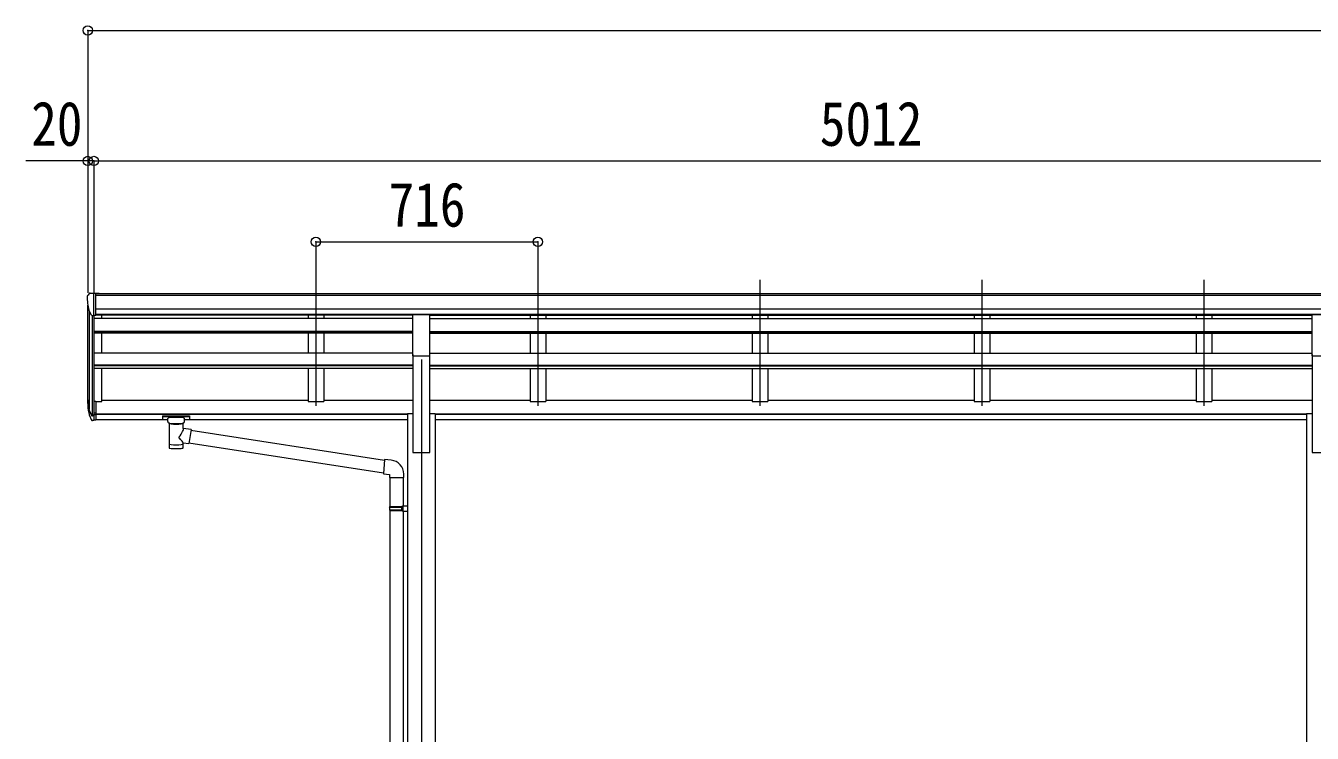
# Model space of a CAD drawing. Units: millimetres at full size, sheet at 1:30. Extents: x -8385 to 8479, y -5853 to 5787.
# Drawn here: x -1591 to 2559, y -836 to 1445 of the extents above; entities that cross this region are included whole.
import ezdxf
from ezdxf.enums import TextEntityAlignment as Align

# ---------------------------------------------------------------- set-up
doc = ezdxf.new("R2010")
doc.units = ezdxf.units.MM
doc.header["$LTSCALE"] = 30
doc.header["$PDMODE"] = 32
doc.header["$PDSIZE"] = 30
for name, color, linetype, lineweight in [('0-1_本体', 4, 'Continuous', 9), ('0-2_部品', 7, 'Continuous', 9), ('0-8_PARTS2', 2, 'Continuous', 9), ('0-A_寸法', 6, 'Continuous', 9), ('0-B_EXTLINE', 6, 'Continuous', 9)]:
    doc.layers.add(name, color=color, linetype=linetype, lineweight=lineweight)
doc.styles.add('ＭＳ ゴシック', font='')
doc.styles.get('ＭＳ ゴシック').set_extended_font_data('MS Gothic')

msp = doc.modelspace()

# ---------------------------------------------------------------- linework, layer by layer
at = {"layer": '0-1_本体'}
for p, q in [((-1364.07, 581.11), (3634.93, 581.11)), ((-1390.57, 231.6), (-1390.57, 544.36)), ((-1364.07, 575.77), (3634.93, 575.77)), ((-1386.29, 525.56), (-1386.29, 207.33)), ((-1376.57, 510.21), (-1376.57, 189.33)), ((-1370.57, 509.73), (-1370.57, 233.77)), ((-342.07, 500.94), (-1370.57, 500.94)), ((-1364.07, 532.24), (3634.93, 532.24)), ((-1364.07, 514.57), (3634.93, 514.57)), ((-342.07, 512.19), (-1364.07, 512.19)), ((-1345.57, 500.94), (-1345.57, 512.19)), ((-679.57, 512.13), (-679.57, 500.94)), ((-629.57, 512.13), (-629.57, 500.94)), ((-287.07, 512.19), (2557.93, 512.19)), ((-287.07, 500.94), (2557.93, 500.94)), ((36.43, 512.13), (36.43, 500.94)), ((86.43, 512.13), (86.43, 500.94)), ((752.43, 512.13), (752.43, 500.94)), ((802.43, 512.13), (802.43, 500.94)), ((1468.43, 512.13), (1468.43, 500.94)), ((1518.43, 512.13), (1518.43, 500.94)), ((2184.43, 512.13), (2184.43, 500.94)), ((2234.43, 512.13), (2234.43, 500.94)), ((-342.07, 459.01), (-1370.57, 459.01)), ((-342.07, 457.51), (-1370.57, 457.51)), ((-287.07, 459.01), (2557.93, 459.01)), ((-287.07, 457.51), (2557.93, 457.51)), ((-342.07, 453.31), (-1370.57, 453.31)), ((-1345.57, 389.58), (-1345.57, 453.31)), ((-679.57, 453.31), (-679.57, 389.58)), ((-629.57, 453.31), (-629.57, 389.58)), ((-287.07, 453.31), (2557.93, 453.31)), ((36.43, 453.31), (36.43, 389.58)), ((86.43, 453.31), (86.43, 389.58)), ((752.43, 453.31), (752.43, 389.58)), ((802.43, 453.31), (802.43, 389.58)), ((1468.43, 453.31), (1468.43, 389.58)), ((1518.43, 453.31), (1518.43, 389.58)), ((2184.43, 453.31), (2184.43, 389.58)), ((2234.43, 453.31), (2234.43, 389.58)), ((-342.08, 389.58), (-1370.57, 389.58)), ((-342.07, 385.26), (-342.07, 68.47)), ((-287.07, 68.47), (-287.07, 385.26)), ((-287.06, 389.58), (2557.94, 389.58)), ((2557.93, 385.26), (2557.93, 68.47)), ((-342.07, 350.14), (-1370.57, 350.14)), ((-342.07, 348.66), (-1370.57, 348.66)), ((-342.07, 339.41), (-1370.57, 339.41)), ((-1345.57, 232.94), (-1345.57, 339.41)), ((-679.57, 339.41), (-679.57, 232.92)), ((-629.57, 339.41), (-629.57, 232.92)), ((-287.07, 350.14), (2557.93, 350.14)), ((-287.07, 348.66), (2557.93, 348.66)), ((-287.07, 339.41), (2557.93, 339.41)), ((36.43, 339.41), (36.43, 232.92)), ((86.43, 339.41), (86.43, 232.92)), ((752.43, 339.41), (752.43, 232.92)), ((802.43, 339.41), (802.43, 232.92)), ((1468.43, 339.41), (1468.43, 232.92)), ((1518.43, 339.41), (1518.43, 232.92)), ((2184.43, 339.41), (2184.43, 232.92)), ((2234.43, 339.41), (2234.43, 232.92)), ((-1364.07, 232.94), (-1345.57, 232.94)), ((-1345.57, 237.74), (-679.57, 237.74)), ((-679.57, 232.92), (-629.57, 232.92)), ((-629.57, 237.74), (-342.07, 237.74)), ((-287.07, 237.74), (36.43, 237.74)), ((36.43, 232.92), (86.43, 232.92)), ((86.43, 237.74), (752.43, 237.74)), ((752.43, 232.92), (802.43, 232.92)), ((802.43, 237.74), (1468.43, 237.74)), ((1468.43, 232.92), (1518.43, 232.92)), ((1518.43, 237.74), (2184.43, 237.74)), ((2184.43, 232.92), (2234.43, 232.92)), ((2234.43, 237.74), (2557.93, 237.74)), ((-1364.07, 193.65), (-359.57, 193.65)), ((-1364.07, 192.25), (-359.57, 192.25)), ((-1364.07, 174.88), (-1132.57, 174.88)), ((-1078.57, 174.88), (-359.57, 174.88)), ((-359.57, 194.85), (-359.57, -2192.54)), ((-359.57, 194.85), (-342.07, 194.85)), ((-287.07, 194.85), (-269.57, 194.85)), ((-269.57, 194.85), (-269.57, -2192.54)), ((-269.57, 193.65), (2540.23, 193.65)), ((-269.57, 192.25), (2540.23, 192.25)), ((-269.57, 174.88), (2540.23, 174.88)), ((2540.23, 194.85), (2540.23, -2192.54)), ((2540.23, 194.85), (2557.93, 194.85)), ((-342.07, 68.47), (-287.07, 68.47)), ((2557.93, 68.47), (2612.93, 68.47))]:
    msp.add_line(p, q, dxfattribs=at)
at = {"layer": '0-2_部品'}
for p, q in [((-1385.66, 582.15), (-1389.73, 576.35)), ((-1382.57, 582.72), (-1384.91, 582.58)), ((-1382.57, 582.72), (-1364.07, 582.72)), ((-1370.57, 509.74), (-1370.57, 582.72)), ((-1364.07, 582.72), (-1354.07, 582.63)), ((-1364.07, 510.74), (-1364.07, 582.72)), ((-1354.07, 581.12), (-1354.07, 582.63)), ((-1392.57, 573.35), (-1392.57, 572.72)), ((-1378.2, 511.55), (-1387.47, 527.61)), ((-1370.57, 509.74), (-1375.78, 510.05)), ((-1364.07, 510.74), (-1370.57, 510.74)), ((-342.07, 514.28), (-287.07, 514.28)), ((-342.07, 380.77), (-342.07, 514.28)), ((-287.07, 380.77), (-287.07, 514.28)), ((2557.93, 514.28), (2612.93, 514.28)), ((2557.93, 380.77), (2557.93, 514.28)), ((-342.07, 380.77), (-287.07, 380.77)), ((2557.93, 380.77), (2612.93, 380.77)), ((-1388.18, 207.73), (-1378.02, 188.56)), ((-1377.01, 189.81), (-1386.76, 208.22)), ((-1370.57, 233.77), (-1370.57, 171.89)), ((-1364.07, 233.77), (-1370.57, 233.77)), ((-1364.07, 233.77), (-1364.07, 172.71)), ((-1385.59, 190.87), (-1378.02, 173.39)), ((-1370.57, 189.06), (-1375.71, 189.06)), ((-1370.57, 187.06), (-1375.42, 187.06)), ((-1370.57, 171.89), (-1375.42, 171.89)), ((-1364.07, 195.46), (-1370.57, 195.46)), ((-1364.07, 190.06), (-1370.57, 190.06)), ((-1364.07, 172.71), (-1370.57, 172.71)), ((-1149.07, 186.99), (-1149.07, 176.23)), ((-1149.07, 186.8), (-1149.07, 185.26)), ((-1147.07, 187.66), (-1064.07, 187.66)), ((-1147.07, 185.48), (-1064.07, 185.48)), ((-1147.07, 175.57), (-1132.57, 175.57)), ((-1132.57, 168.76), (-1132.57, 179.04)), ((-1078.57, 168.76), (-1078.57, 179.04)), ((-1078.57, 175.57), (-1064.07, 175.57)), ((-1062.07, 186.99), (-1062.07, 176.23)), ((-1128.47, 164.26), (-1128.49, 83.97)), ((-1082.67, 146.69), (-1082.67, 164.27)), ((-1057.45, 142.78), (-1082.67, 146.69)), ((-1057.45, 142.78), (-1064.47, 97.52)), ((-1057.76, 140.77), (-433.23, 43.88)), ((-1082.66, 83.97), (-1082.67, 100.6)), ((-1082.67, 100.34), (-1064.47, 97.52)), ((-436.9, 1.94), (-1064.2, 99.26)), ((-412.22, 44.06), (-433.06, 45.88)), ((-417.14, -11.68), (-371.14, -11.68)), ((-415.77, -11.68), (-415.77, -105.59)), ((-373.77, -11.68), (-373.77, -103.03)), ((-371.14, -11.68), (-371.14, -0.77)), ((-417.77, -107.59), (-416.77, -105.59)), ((-417.77, -107.59), (-373.77, -107.59)), ((-417.77, -107.59), (-417.77, -115.59)), ((-417.77, -115.59), (-373.77, -115.59)), ((-417.77, -115.59), (-416.77, -117.59)), ((-416.77, -105.59), (-373.77, -105.59)), ((-416.77, -117.59), (-373.77, -117.59)), ((-415.77, -117.59), (-415.77, -1211.77)), ((-378.25, -107.59), (-378.68, -105.59)), ((-375.77, -103.09), (-359.77, -102.61)), ((-375.77, -105.09), (-375.77, -103.09)), ((-375.77, -105.09), (-373.77, -105.09)), ((-375.77, -120.09), (-375.77, -118.09)), ((-375.77, -120.09), (-359.77, -120.56)), ((-373.77, -120.14), (-373.77, -1209.21)), ((-359.77, -102.61), (-359.77, -120.56))]:
    msp.add_line(p, q, dxfattribs=at)
for points in [[(-1149.07, 186.99), (-1149.03, 187.19), (-1148.95, 187.33), (-1148.85, 187.42), (-1148.75, 187.48), (-1148.63, 187.53), (-1148.34, 187.59), (-1147.85, 187.63), (-1147.31, 187.65), (-1147.07, 187.66)], [(-1149.07, 176.23), (-1149.03, 176.04), (-1148.95, 175.9), (-1148.85, 175.81), (-1148.75, 175.75), (-1148.63, 175.7), (-1148.34, 175.64), (-1147.85, 175.59), (-1147.31, 175.57), (-1147.07, 175.57)], [(-1132.53, 168.82), (-1132.56, 168.46), (-1132.31, 167.5), (-1131.79, 166.62), (-1130.99, 165.78), (-1129.87, 164.98), (-1128.47, 164.26)], [(-1082.67, 164.27), (-1082.44, 164.37), (-1081.08, 165.1), (-1079.97, 165.95), (-1079.21, 166.81), (-1078.75, 167.71), (-1078.58, 168.6)], [(-1064.07, 187.66), (-1063.72, 187.65), (-1063.19, 187.63), (-1062.74, 187.58), (-1062.44, 187.5), (-1062.27, 187.4), (-1062.15, 187.26), (-1062.08, 187.08), (-1062.07, 186.99)], [(-1064.07, 175.57), (-1063.72, 175.57), (-1063.19, 175.6), (-1062.74, 175.65), (-1062.44, 175.73), (-1062.27, 175.83), (-1062.15, 175.96), (-1062.08, 176.14), (-1062.07, 176.23)], [(-433.06, 45.88), (-437.07, 0.06), (-417.14, -1.68), (-417.14, -11.68)], [(-378.25, -107.59), (-378.25, -115.59), (-378.68, -117.59)], [(-375.77, -118.09), (-373.77, -118.09), (-373.77, -105.09)]]:
    msp.add_lwpolyline(points, dxfattribs=at)
for centre, radius, start, end in [((-1384.84, 581.58), 1, 93.5, 145), ((-1389.57, 573.35), 3, 93, 180), ((-1190.57, 572.72), 202, 180, 192.90261), ((-1375.6, 513.05), 3, 210, 266.5), ((-1301.91, 229.9), 89.07, 174.49576, 194.41188), ((-1302.63, 234.18), 88.05, 177.22392, 197.21071), ((-1257.35, 226.95), 133.22, 183.27987, 195.71302), ((-1375.42, 190.06), 3, 210, 270), ((-1375.42, 174.89), 3, 210, 270), ((-1375.71, 190.56), 1.5, 210, 270), ((-416.14, -0.77), 45, 0, 85)]:
    msp.add_arc(centre, radius, start, end, dxfattribs=at)
for centre, major_axis, ratio, start_param, end_param in [((-1147.07, 185.26), (2, 0), 0.109601, 1.5707963, 3.1415927), ((-1105.57, 179.04), (27, 0), 0.122176, 6.2831853, 9.424778), ((-1094.57, 168.76), (16, 0), 0.361356, 6.2636979, 6.2831853), ((-1064.07, 185.26), (2, 0), 0.109601, 0, 1.5707963), ((-1105.56, 163.81), (-22.91, 0.42), 0.072511, 0.0008029, 1.5715993), ((-1105.56, 162.18), (-22.91, 0.42), 0.072511, 0.0008029, 1.5715993), ((-1105.58, 163.81), (22.92, 0.42), 0.07247, 4.71158, 6.2823764), ((-1105.58, 162.18), (22.92, 0.42), 0.07247, 4.71158, 6.2823764), ((-1105.57, 120.15), (-22.81, -26.62), 0.234429, 1.6855472, 3.1268519), ((-1105.57, 83.97), (22.92, 0), 0.101955, 3.1415499, 6.2833984), ((-1105.57, 96.41), (22.91, 0), 0.122865, 3.1415927, 6.2831853), ((-1103.02, 122.79), (20.32, -22.25), 0.045535, 0.0389954, 1.3075346)]:
    msp.add_ellipse(centre, major_axis=major_axis, ratio=ratio, start_param=start_param, end_param=end_param, dxfattribs=at)
at = {"layer": '0-8_PARTS2'}
for p, q in [((-654.57, 626.04), (-654.57, 219.25)), ((61.43, 626.04), (61.43, 219.25)), ((777.43, 626.04), (777.43, 219.25)), ((1493.43, 626.04), (1493.43, 219.25)), ((2209.43, 626.04), (2209.43, 219.25)), ((-314.57, 368.47), (-314.57, -3081.53))]:
    msp.add_line(p, q, dxfattribs=at)
at = {"layer": '0-A_寸法'}
for p, q in [((-1390.57, 1429.96), (-1390.57, 1008.92)), ((-1390.57, 1429.96), (5809.43, 1429.96)), ((-1390.57, 1008.92), (-1590.57, 1008.92)), ((-1370.57, 1008.92), (-1390.57, 1008.92)), ((-1370.57, 1008.92), (3641.43, 1008.92)), ((-654.57, 748.28), (61.43, 748.28))]:
    msp.add_line(p, q, dxfattribs=at)
for p in [(-1390.57, 1429.96), (-1390.57, 1008.92), (-1370.57, 1008.92)]:
    msp.add_point(p, dxfattribs=at)
at = {"layer": '0-B_EXTLINE'}
for p, q in [((-1390.57, 1008.92), (-1390.57, 583.86)), ((-1370.57, 1008.92), (-1370.57, 583.86)), ((-654.57, 748.28), (-654.57, 585.79)), ((61.43, 748.28), (61.43, 585.79))]:
    msp.add_line(p, q, dxfattribs=at)
for p in [(-1390.57, 1008.92), (-654.57, 748.28), (61.43, 748.28)]:
    msp.add_point(p, dxfattribs=at)

# ---------------------------------------------------------------- texts
at = {"layer": '0-A_寸法', "color": 7, "style": 'ＭＳ ゴシック', "width": 0.85}
msp.add_text('20', height=143, dxfattribs=at).set_placement((-1573.07, 1014.92), align=Align.BOTTOM_LEFT)
at = {"layer": '0-B_EXTLINE', "color": 7, "style": 'ＭＳ ゴシック', "width": 0.85}
for s, p in [('5012', (970.43, 1014.92)), ('716', (-420.32, 754.28))]:
    msp.add_text(s, height=143, dxfattribs=at).set_placement(p, align=Align.BOTTOM_LEFT)

doc.saveas('drawing.dxf')
